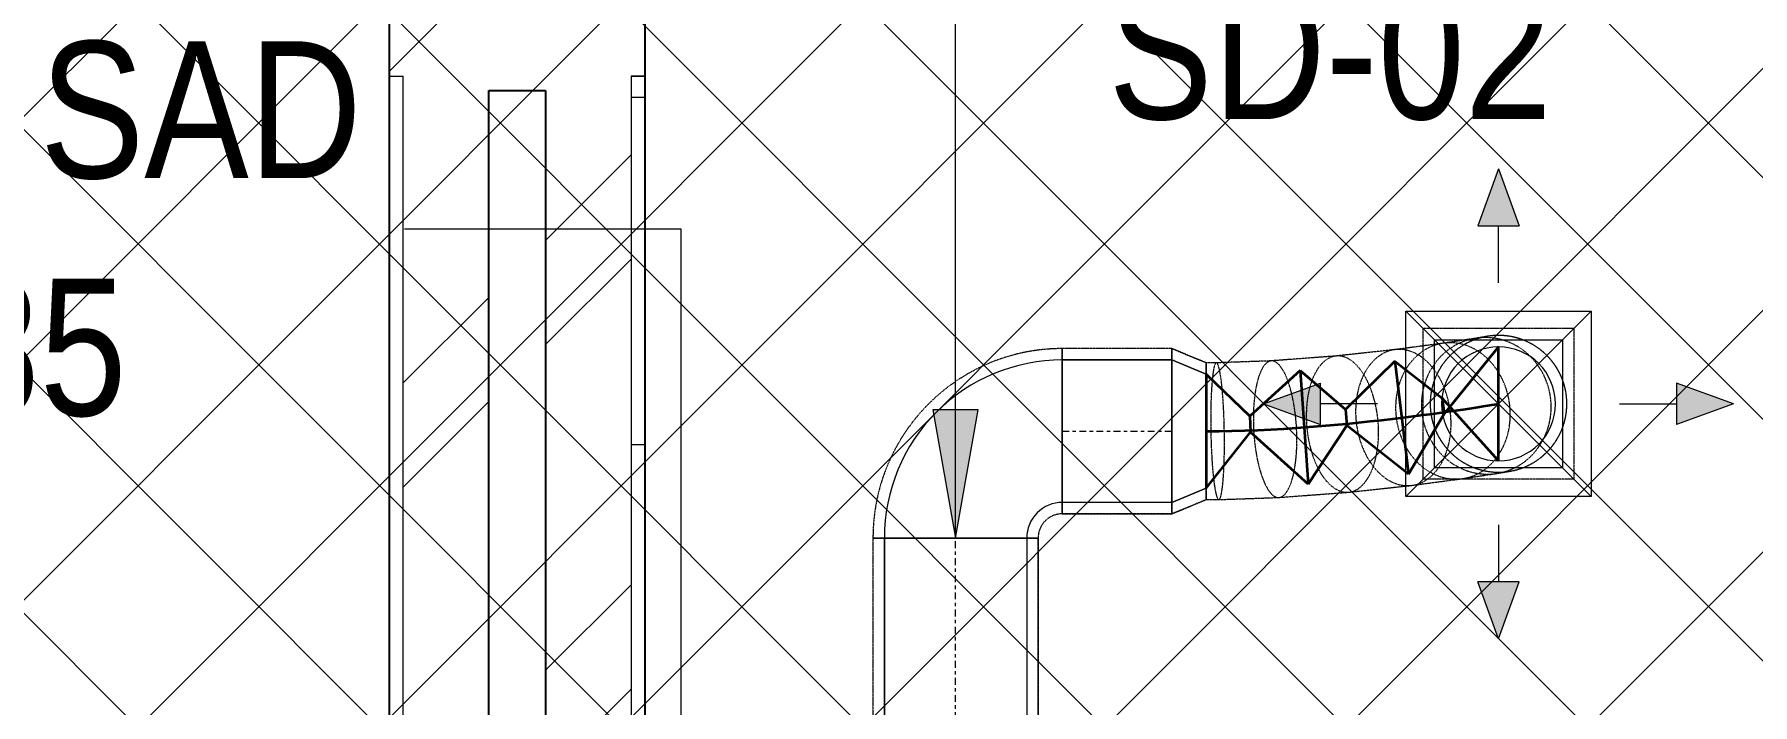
# Model space of a CAD drawing. Header units: inches. Extents: x -83664 to 20107, y -47222 to 19398.
# Drawn here: x -32420 to -29403, y -20267 to -19091 of the extents above; entities that cross this region are included whole.
import ezdxf

# ---------------------------------------------------------------- set-up
doc = ezdxf.new("R2010")
doc.units = ezdxf.units.IN
doc.header["$MEASUREMENT"] = 0
doc.linetypes.add('Center', pattern=[29.999999, 12, -6, 6, -6])
doc.linetypes.add('Hidden 0_50', pattern=[1.0584, 0.5292, -0.5292])
for name, color, linetype, lineweight in [('A-DETL-GENF', 7, 'Continuous', 9), ('A-WALL', 7, 'Continuous', 9), ('A-WALL-PATT', 7, 'Continuous', 25), ('G-ANNO-TEXT', 7, 'Continuous', 9), ('M-HVAC-CDFF', 7, 'Continuous', 9), ('M-HVAC-DUCT-CNTR', 7, 'Center', 9), ('M-HVAC-DUCT-IDEN', 7, 'Continuous', 18)]:
    doc.layers.add(name, color=color, linetype=linetype, lineweight=lineweight)
doc.layers.add('M-HVAC-DUCT', color=7, linetype='Continuous', lineweight=9, true_color=0xffe97f)
doc.layers.add('M-HVAC-DUCT-PATT', color=7, linetype='Continuous', lineweight=35, true_color=0x007f00)
doc.styles.add('Arial Narrow_21', font='ARIALN.TTF', dxfattribs={"height": 240})
pattern_1 = [(45, (0, 0), (-377.1708, 377.1708), []), (45, (0, 571.5), (-377.1708, 377.1708), [])]

# ---------------------------------------------------------------- blocks, each defined once
blk = doc.blocks.new('GCE-AT-Supply Air Rectangular Diffuser - 225x225-V53-FIRST FLOOR AC CONDITIONING LAYOUT - PART A')
at = {"layer": 'A-DETL-GENF', "true_color": 0xff7f00}
for points in [[(36.4, 312.5), (0, 412.5), (-36.4, 312.5)], [(-312.5, -36.4), (-312.5, 36.4), (-412.5, 0)], [(312.5, -36.4), (412.5, 0), (312.5, 36.4)], [(0, -412.5), (36.4, -312.5), (-36.4, -312.5)]]:
    blk.add_hatch(color=30, dxfattribs=at).paths.add_polyline_path(points)
at = {"layer": 'A-DETL-GENF', "color": 30, "true_color": 0xff7f00}
for p, q in [((0, 412.5), (-36.4, 312.5)), ((0, 412.5), (36.4, 312.5)), ((-36.4, 312.5), (36.4, 312.5)), ((0, 212.5), (0, 312.5)), ((-162.5, -162.5), (162.5, 162.5)), ((-162.5, 162.5), (162.5, -162.5)), ((-162.5, -162.5), (-162.5, 162.5)), ((-162.5, 162.5), (162.5, 162.5)), ((162.5, 162.5), (162.5, -162.5)), ((-412.5, 0), (-312.5, 36.4)), ((-312.5, -36.4), (-312.5, 36.4)), ((312.5, 36.4), (312.5, -36.4)), ((412.5, 0), (312.5, 36.4)), ((212.5, 0), (312.5, 0)), ((-412.5, 0), (-312.5, -36.4)), ((-212.5, 0), (-312.5, 0)), ((412.5, 0), (312.5, -36.4)), ((162.5, -162.5), (-162.5, -162.5)), ((0, -212.5), (0, -312.5)), ((36.4, -312.5), (-36.4, -312.5)), ((0, -412.5), (-36.4, -312.5)), ((0, -412.5), (36.4, -312.5))]:
    blk.add_line(p, q, dxfattribs=at)
blk = doc.blocks.new('M_Rec Elbow - Radius - 0_75W-7691717-FIRST FLOOR AC CONDITIONING LAYOUT - PART A')
at = {"layer": 'M-HVAC-DUCT', "color": 30, "true_color": 0xff7f00}
for p, q in [((-125, 187.5), (125, 187.5)), ((125, 187.5), (-125, 187.5)), ((-187.5, 125), (-187.5, -125)), ((-187.5, -125), (-187.5, 125))]:
    blk.add_line(p, q, dxfattribs=at)
for radius in [62.5, 62.5, 312.5, 312.5]:
    blk.add_arc((-187.5, 187.5), radius, 270, 0, dxfattribs=at)
blk = doc.blocks.new('M_Rectangular to Round Transition - Angle - 45 Degree-V32-FIRST FLOOR AC CONDITIONING LAYOUT - PART A')
at = {"layer": 'M-HVAC-DUCT', "color": 30, "true_color": 0xff7f00}
for p, q in [((0, 125), (60.4, 100)), ((60.4, 100), (0, 125)), ((0, 125), (0, -125)), ((0, -125), (0, 125)), ((60.4, 0), (60.4, 100)), ((60.4, 0), (60.4, 100)), ((60.4, -100), (60.4, 0)), ((60.4, -100), (60.4, 0)), ((0, -125), (60.4, -100)), ((60.4, -100), (0, -125))]:
    blk.add_line(p, q, dxfattribs=at)
blk = doc.blocks.new('M_Rectangular to Round Transition - Angle - 45 Degree-7598641-FIRST FLOOR AC CONDITIONING LAYOUT - PART A')
at = {"layer": 'M-HVAC-DUCT', "color": 30, "true_color": 0xff7f00}
for p, q in [((98623.4, 55249.6), (98623.4, 55474.6)), ((98623.4, 55474.6), (98848.4, 55474.6)), ((98848.4, 55474.6), (98848.4, 55249.6)), ((98848.4, 55249.6), (98623.4, 55249.6))]:
    blk.add_line(p, q, dxfattribs=at)
for start, end in [(90, 180), (0, 90), (180, 270), (270, 0)]:
    blk.add_arc((98735.9, 55362.1), 100, start, end, dxfattribs=at)
blk = doc.blocks.new('TEMW-SMBZ-HO-BM-HVAC-00002_rvt-1-FIRST FLOOR AC CONDITIONING LAYOUT - PART A')
at = {"layer": 'M-HVAC-DUCT', "color": 30, "linetype": 'Hidden 0_50', "true_color": 0xff7f00}
for p, q in [((121475.2, 78765.2), (121740.2, 78765.2)), ((121475.2, 78500.2), (121475.2, 78765.2)), ((121740.2, 78765.2), (121740.2, 78500.2)), ((120841.7, 78439.6), (120841.7, 78729.6)), ((120841.7, 78729.6), (120841.7, 78439.6)), ((121034.2, 78729.6), (120841.7, 78729.6)), ((121034.2, 78729.6), (120841.7, 78729.6)), ((120841.7, 78439.6), (120841.7, 78729.6)), ((120841.7, 78729.6), (120841.7, 78439.6)), ((121034.2, 78439.6), (121034.2, 78729.6)), ((121034.2, 78729.6), (121034.2, 78439.6)), ((121034.2, 78729.6), (121094.6, 78704.6)), ((121094.6, 78704.6), (121034.2, 78729.6)), ((121034.2, 78439.6), (121034.2, 78729.6)), ((121034.2, 78729.6), (121034.2, 78439.6)), ((121426.9, 78727.9), (121322.1, 78716.5)), ((121511.5, 78739.1), (121425.5, 78727.7)), ((121568.2, 78747.7), (121510, 78738.9)), ((121588.1, 78751), (121566.7, 78747.5)), ((121112.3, 78704.6), (121094.6, 78704.6)), ((121094.6, 78704.6), (121094.6, 78464.6)), ((121094.6, 78704.6), (121094.6, 78464.6)), ((121094.6, 78584.6), (121094.6, 78704.6)), ((121094.6, 78584.6), (121094.6, 78704.6)), ((121209, 78708), (121112.2, 78704.6)), ((121323.2, 78716.6), (121208.5, 78708)), ((121094.6, 78464.6), (121094.6, 78584.6)), ((121094.6, 78464.6), (121094.6, 78584.6)), ((121605.8, 78510.7), (121627.4, 78514.3)), ((121345.1, 78477.6), (121454.2, 78489.4)), ((121455.6, 78489.6), (121543.8, 78501.3)), ((121740.2, 78500.2), (121475.2, 78500.2)), ((121545.3, 78501.5), (121604.4, 78510.5)), ((121034.2, 78439.6), (121094.6, 78464.6)), ((121094.6, 78464.6), (121034.2, 78439.6)), ((121094.6, 78464.6), (121116.5, 78464.6)), ((121116.5, 78464.6), (121221.8, 78468.3)), ((121222.2, 78468.4), (121344, 78477.5)), ((120841.7, 78439.6), (121034.2, 78439.6)), ((121034.2, 78439.6), (120841.7, 78439.6)), ((120799.2, 78397.1), (120509.2, 78397.1)), ((120509.2, 78397.1), (120799.2, 78397.1)), ((120509.2, 78397.1), (120509.2, 77449.6)), ((120509.2, 78397.1), (120509.2, 77449.6)), ((120509.2, 78397.1), (120799.2, 78397.1)), ((120799.2, 78397.1), (120509.2, 78397.1)), ((120799.2, 77449.6), (120799.2, 78397.1)), ((120799.2, 78397.1), (120799.2, 77449.6))]:
    blk.add_line(p, q, dxfattribs=at)
at = {"layer": 'M-HVAC-DUCT', "color": 30, "true_color": 0xff7f00}
for p, q in [((120841.7, 78709.6), (120841.7, 78459.6)), ((120841.7, 78459.6), (120841.7, 78709.6)), ((120841.7, 78709.6), (121034.2, 78709.6)), ((121034.2, 78709.6), (120841.7, 78709.6)), ((121034.2, 78709.6), (121034.2, 78459.6)), ((121034.2, 78459.6), (121034.2, 78709.6)), ((121034.2, 78459.6), (120841.7, 78459.6)), ((121034.2, 78459.6), (120841.7, 78459.6)), ((120529.2, 78397.1), (120779.2, 78397.1)), ((120779.2, 78397.1), (120529.2, 78397.1)), ((120529.2, 77449.6), (120529.2, 78397.1)), ((120529.2, 78397.1), (120529.2, 77449.6)), ((120779.2, 78397.1), (120779.2, 77449.6)), ((120779.2, 78397.1), (120779.2, 77449.6))]:
    blk.add_line(p, q, dxfattribs=at)
at = {"layer": 'M-HVAC-DUCT', "color": 30, "linetype": 'Hidden 0_50', "true_color": 0xff7f00}
for centre, radius, start, end in [((120841.7, 78397.1), 332.5, 90, 180), ((120841.7, 78397.1), 332.5, 90, 180), ((121607.7, 78632.7), 120, 90, 180), ((121607.7, 78632.7), 120, 94.92, 274.92), ((121607.7, 78632.7), 120, 274.92, 94.92), ((121607.7, 78632.7), 120, 0, 90), ((121607.7, 78632.7), 120, 180, 270), ((121607.7, 78632.7), 120, 270, 0), ((120841.7, 78397.1), 42.5, 90, 180), ((120841.7, 78397.1), 42.5, 90, 180)]:
    blk.add_arc(centre, radius, start, end, dxfattribs=at)
for points in [[(121429.6, 78728.1), (121422.4, 78727.7), (121408.2, 78724), (121389, 78710.8), (121373.3, 78690.5), (121362.3, 78664.7), (121356.5, 78635), (121356.5, 78603.6), (121362.3, 78572.5), (121373.3, 78543.9), (121389, 78519.6), (121408.1, 78501.5), (121429.5, 78490.6), (121444.2, 78488.7), (121451.5, 78489.2)], [(121516.5, 78739.6), (121507.8, 78739), (121490.6, 78735), (121467.3, 78721.1), (121448.1, 78700.4), (121434.3, 78674.3), (121427, 78644.4), (121426.4, 78612.9), (121432.8, 78581.9), (121445.6, 78553.5), (121464, 78529.6), (121486.8, 78511.9), (121512.4, 78501.6), (121530.1, 78500.1), (121538.8, 78500.8)], [(121451.5, 78489.2), (121458.7, 78489.6), (121473, 78493.2), (121492.1, 78506.5), (121507.8, 78526.8), (121518.8, 78552.6), (121524.6, 78582.2), (121524.6, 78613.7), (121518.8, 78644.8), (121507.8, 78673.4), (121492.2, 78697.6), (121473, 78715.8), (121451.6, 78726.7), (121436.9, 78728.5), (121429.6, 78728.1)], [(121575.6, 78748.6), (121565.7, 78747.8), (121546.1, 78743.4), (121519.5, 78729.1), (121497.5, 78707.9), (121481.5, 78681.4), (121472.6, 78651.3), (121471.5, 78619.7), (121478.2, 78588.8), (121492.3, 78560.5), (121512.8, 78537), (121538.3, 78519.7), (121567, 78509.9), (121587, 78508.8), (121597, 78509.6)], [(121597.4, 78752.2), (121587, 78751.3), (121566.4, 78746.8), (121538.2, 78732.2), (121514.8, 78710.8), (121497.8, 78684.1), (121488.2, 78653.9), (121486.8, 78622.2), (121493.6, 78591.3), (121508.2, 78563.2), (121529.6, 78539.8), (121556.3, 78522.7), (121586.5, 78513.2), (121607.6, 78512.2), (121618, 78513.1)], [(121538.8, 78500.8), (121547.6, 78501.4), (121564.7, 78505.4), (121588, 78519.3), (121607.2, 78540), (121621, 78566.2), (121628.4, 78596), (121628.9, 78627.5), (121622.5, 78658.6), (121609.7, 78687), (121591.3, 78710.8), (121568.5, 78728.5), (121543, 78738.8), (121525.3, 78740.3), (121516.5, 78739.6)], [(121597, 78509.6), (121606.9, 78510.4), (121626.4, 78514.8), (121653, 78529.1), (121675, 78550.3), (121691, 78576.8), (121699.9, 78606.9), (121701, 78638.5), (121694.3, 78669.4), (121680.2, 78697.7), (121659.8, 78721.2), (121634.3, 78738.5), (121605.5, 78748.3), (121585.5, 78749.4), (121575.6, 78748.6)], [(121618, 78513.1), (121628.4, 78514), (121649.1, 78518.5), (121677.2, 78533.1), (121700.6, 78554.5), (121717.7, 78581.2), (121727.2, 78611.4), (121728.6, 78643.1), (121721.8, 78674), (121707.2, 78702.1), (121685.9, 78725.5), (121659.2, 78742.6), (121629, 78752.2), (121607.9, 78753.1), (121597.4, 78752.2)], [(121112.3, 78704.6), (121111.2, 78704.6), (121109.2, 78701.9), (121106.5, 78689.7), (121104.4, 78670.5), (121102.9, 78645.3), (121102.2, 78616), (121102.4, 78584.6), (121103.3, 78553.2), (121105, 78523.9), (121107.4, 78498.8), (121110.2, 78479.5), (121113.3, 78467.4), (121115.4, 78464.6), (121116.5, 78464.6)], [(121116.5, 78464.6), (121117.5, 78464.6), (121119.5, 78467.4), (121122.2, 78479.5), (121124.3, 78498.8), (121125.8, 78523.9), (121126.5, 78553.2), (121126.4, 78584.6), (121125.4, 78616), (121123.7, 78645.3), (121121.4, 78670.5), (121118.5, 78689.7), (121115.4, 78701.9), (121113.3, 78704.6), (121112.3, 78704.6)], [(121209.1, 78708), (121205.8, 78708), (121199.4, 78705), (121190.8, 78692.7), (121184, 78673.3), (121179.2, 78648), (121176.9, 78618.7), (121177.3, 78587.3), (121180.2, 78555.9), (121185.5, 78526.8), (121192.9, 78501.8), (121201.8, 78482.7), (121211.6, 78470.8), (121218.3, 78468.2), (121221.6, 78468.3)], [(121221.6, 78468.3), (121225, 78468.4), (121231.3, 78471.3), (121239.9, 78483.7), (121246.8, 78503.1), (121251.6, 78528.4), (121253.9, 78557.7), (121253.5, 78589.1), (121250.6, 78620.4), (121245.2, 78649.6), (121237.9, 78674.6), (121229, 78693.6), (121219.1, 78705.5), (121212.5, 78708.1), (121209.1, 78708)], [(121324.2, 78716.7), (121318.7, 78716.4), (121308, 78713.2), (121293.6, 78700.4), (121281.9, 78680.6), (121273.8, 78655.1), (121269.8, 78625.7), (121270.1, 78594.2), (121274.7, 78563), (121283.3, 78534.1), (121295.4, 78509.5), (121310.1, 78490.9), (121326.4, 78479.5), (121337.5, 78477.2), (121343, 78477.5)], [(121343, 78477.5), (121348.5, 78477.7), (121359.2, 78480.9), (121373.6, 78493.7), (121385.2, 78513.5), (121393.3, 78539), (121397.4, 78568.5), (121397.1, 78599.9), (121392.5, 78631.1), (121383.8, 78660), (121371.8, 78684.6), (121357.1, 78703.3), (121340.8, 78714.7), (121329.7, 78716.9), (121324.2, 78716.7)]]:
    blk.add_open_spline(points, degree=3, dxfattribs=at)
at = {"layer": 'M-HVAC-DUCT-CNTR', "color": 30, "true_color": 0xff7f00}
for p, q in [((120841.7, 78584.6), (121034.2, 78584.6)), ((120654.2, 77449.6), (120654.2, 78397.1))]:
    blk.add_line(p, q, dxfattribs=at)
at = {"layer": 'M-HVAC-DUCT-CNTR', "color": 30, "linetype": 'Continuous', "lineweight": 35, "true_color": 0xff7f00}
blk.add_open_spline([(121094.6, 78584.6), (121333, 78584.6), (121607.7, 78632.7), (121607.7, 78632.7)], degree=3, dxfattribs=at)
at = {"layer": 'M-HVAC-DUCT-PATT', "color": 30, "true_color": 0xff7f00}
for p, q in [((121607.7, 78732.7), (121512.4, 78615)), ((121607.7, 78532.7), (121607.7, 78732.7)), ((121425.5, 78707.5), (121338.7, 78622.7)), ((121425.5, 78707.5), (121508.5, 78642.7)), ((121425.5, 78707.5), (121449.5, 78509)), ((121425.5, 78707.5), (121449.5, 78509)), ((121094.6, 78684.6), (121171.1, 78611.1)), ((121094.6, 78684.6), (121094.6, 78484.6)), ((121094.6, 78684.6), (121094.6, 78484.6)), ((121259.1, 78691.2), (121171.1, 78611.1)), ((121259.1, 78691.2), (121338.7, 78622.7)), ((121259.1, 78691.2), (121273.3, 78491.7)), ((121259.1, 78691.2), (121273.3, 78491.7)), ((121607.7, 78532.7), (121508.5, 78642.7)), ((121508.5, 78642.7), (121512.4, 78615)), ((121171.1, 78611.1), (121172, 78583)), ((121338.7, 78622.7), (121341.4, 78594.8)), ((121449.5, 78509), (121512.4, 78615)), ((121094.6, 78484.6), (121172, 78583)), ((121273.3, 78491.7), (121172, 78583)), ((121273.3, 78491.7), (121341.4, 78594.8)), ((121449.5, 78509), (121341.4, 78594.8))]:
    blk.add_line(p, q, dxfattribs=at)
at = {"layer": 'M-HVAC-CDFF', "color": 6, "linetype": 'Hidden 0_50', "lineweight": 9, "true_color": 0xff00ff}
blk.add_blockref('GCE-AT-Supply Air Rectangular Diffuser - 225x225-V53-FIRST FLOOR AC CONDITIONING LAYOUT - PART A', (121607.7, 78632.7), dxfattribs=at)
at = {"layer": 'M-HVAC-DUCT', "color": 6, "linetype": 'Hidden 0_50', "lineweight": 9, "true_color": 0xff00ff}
for name, p in [('M_Rectangular to Round Transition - Angle - 45 Degree-7598641-FIRST FLOOR AC CONDITIONING LAYOUT - PART A', (22871.8, 23270.5)), ('M_Rectangular to Round Transition - Angle - 45 Degree-V32-FIRST FLOOR AC CONDITIONING LAYOUT - PART A', (121034.2, 78584.6))]:
    blk.add_blockref(name, p, dxfattribs=at)
at = {"layer": 'M-HVAC-DUCT', "color": 6, "linetype": 'Hidden 0_50', "lineweight": 9, "true_color": 0xff00ff, "rotation": 180}
blk.add_blockref('M_Rec Elbow - Radius - 0_75W-7691717-FIRST FLOOR AC CONDITIONING LAYOUT - PART A', (120654.2, 78584.6), dxfattribs=at)
blk = doc.blocks.new('TEMW-SMBZ-HO-BM-HVAC-00002_rvt-2-FIRST FLOOR AC CONDITIONING LAYOUT - PART A')
at = {"layer": 'M-HVAC-DUCT', "color": 30, "linetype": 'Hidden 0_50', "true_color": 0xff7f00}
for p, q in [((121475.2, 78765.2), (121740.2, 78765.2)), ((121475.2, 78500.2), (121475.2, 78765.2)), ((121740.2, 78765.2), (121740.2, 78500.2)), ((120841.7, 78439.6), (120841.7, 78729.6)), ((120841.7, 78729.6), (120841.7, 78439.6)), ((121034.2, 78729.6), (120841.7, 78729.6)), ((121034.2, 78729.6), (120841.7, 78729.6)), ((120841.7, 78439.6), (120841.7, 78729.6)), ((120841.7, 78729.6), (120841.7, 78439.6)), ((121034.2, 78439.6), (121034.2, 78729.6)), ((121034.2, 78729.6), (121034.2, 78439.6)), ((121034.2, 78729.6), (121094.6, 78704.6)), ((121094.6, 78704.6), (121034.2, 78729.6)), ((121034.2, 78439.6), (121034.2, 78729.6)), ((121034.2, 78729.6), (121034.2, 78439.6)), ((121426.9, 78727.9), (121322.1, 78716.5)), ((121511.5, 78739.1), (121425.5, 78727.7)), ((121568.2, 78747.7), (121510, 78738.9)), ((121588.1, 78751), (121566.7, 78747.5)), ((121112.3, 78704.6), (121094.6, 78704.6)), ((121094.6, 78704.6), (121094.6, 78464.6)), ((121094.6, 78704.6), (121094.6, 78464.6)), ((121094.6, 78584.6), (121094.6, 78704.6)), ((121094.6, 78584.6), (121094.6, 78704.6)), ((121209, 78708), (121112.2, 78704.6)), ((121323.2, 78716.6), (121208.5, 78708)), ((121094.6, 78464.6), (121094.6, 78584.6)), ((121094.6, 78464.6), (121094.6, 78584.6)), ((121605.8, 78510.7), (121627.4, 78514.3)), ((121345.1, 78477.6), (121454.2, 78489.4)), ((121455.6, 78489.6), (121543.8, 78501.3)), ((121740.2, 78500.2), (121475.2, 78500.2)), ((121545.3, 78501.5), (121604.4, 78510.5)), ((121034.2, 78439.6), (121094.6, 78464.6)), ((121094.6, 78464.6), (121034.2, 78439.6)), ((121094.6, 78464.6), (121116.5, 78464.6)), ((121116.5, 78464.6), (121221.8, 78468.3)), ((121222.2, 78468.4), (121344, 78477.5)), ((120841.7, 78439.6), (121034.2, 78439.6)), ((121034.2, 78439.6), (120841.7, 78439.6)), ((120799.2, 78397.1), (120509.2, 78397.1)), ((120509.2, 78397.1), (120799.2, 78397.1)), ((120509.2, 78397.1), (120509.2, 77449.6)), ((120509.2, 78397.1), (120509.2, 77449.6)), ((120509.2, 78397.1), (120799.2, 78397.1)), ((120799.2, 78397.1), (120509.2, 78397.1)), ((120799.2, 77449.6), (120799.2, 78397.1)), ((120799.2, 78397.1), (120799.2, 77449.6))]:
    blk.add_line(p, q, dxfattribs=at)
at = {"layer": 'M-HVAC-DUCT', "color": 30, "true_color": 0xff7f00}
for p, q in [((120841.7, 78709.6), (120841.7, 78459.6)), ((120841.7, 78459.6), (120841.7, 78709.6)), ((120841.7, 78709.6), (121034.2, 78709.6)), ((121034.2, 78709.6), (120841.7, 78709.6)), ((121034.2, 78709.6), (121034.2, 78459.6)), ((121034.2, 78459.6), (121034.2, 78709.6)), ((121034.2, 78459.6), (120841.7, 78459.6)), ((121034.2, 78459.6), (120841.7, 78459.6)), ((120529.2, 78397.1), (120779.2, 78397.1)), ((120779.2, 78397.1), (120529.2, 78397.1)), ((120529.2, 77449.6), (120529.2, 78397.1)), ((120529.2, 78397.1), (120529.2, 77449.6)), ((120779.2, 78397.1), (120779.2, 77449.6)), ((120779.2, 78397.1), (120779.2, 77449.6))]:
    blk.add_line(p, q, dxfattribs=at)
at = {"layer": 'M-HVAC-DUCT', "color": 30, "linetype": 'Hidden 0_50', "true_color": 0xff7f00}
for centre, radius, start, end in [((120841.7, 78397.1), 332.5, 90, 180), ((120841.7, 78397.1), 332.5, 90, 180), ((121607.7, 78632.7), 120, 90, 180), ((121607.7, 78632.7), 120, 94.92, 274.92), ((121607.7, 78632.7), 120, 274.92, 94.92), ((121607.7, 78632.7), 120, 0, 90), ((121607.7, 78632.7), 120, 180, 270), ((121607.7, 78632.7), 120, 270, 0), ((120841.7, 78397.1), 42.5, 90, 180), ((120841.7, 78397.1), 42.5, 90, 180)]:
    blk.add_arc(centre, radius, start, end, dxfattribs=at)
for points in [[(121429.6, 78728.1), (121422.4, 78727.7), (121408.2, 78724), (121389, 78710.8), (121373.3, 78690.5), (121362.3, 78664.7), (121356.5, 78635), (121356.5, 78603.6), (121362.3, 78572.5), (121373.3, 78543.9), (121389, 78519.6), (121408.1, 78501.5), (121429.5, 78490.6), (121444.2, 78488.7), (121451.5, 78489.2)], [(121516.5, 78739.6), (121507.8, 78739), (121490.6, 78735), (121467.3, 78721.1), (121448.1, 78700.4), (121434.3, 78674.3), (121427, 78644.4), (121426.4, 78612.9), (121432.8, 78581.9), (121445.6, 78553.5), (121464, 78529.6), (121486.8, 78511.9), (121512.4, 78501.6), (121530.1, 78500.1), (121538.8, 78500.8)], [(121451.5, 78489.2), (121458.7, 78489.6), (121473, 78493.2), (121492.1, 78506.5), (121507.8, 78526.8), (121518.8, 78552.6), (121524.6, 78582.2), (121524.6, 78613.7), (121518.8, 78644.8), (121507.8, 78673.4), (121492.2, 78697.6), (121473, 78715.8), (121451.6, 78726.7), (121436.9, 78728.5), (121429.6, 78728.1)], [(121575.6, 78748.6), (121565.7, 78747.8), (121546.1, 78743.4), (121519.5, 78729.1), (121497.5, 78707.9), (121481.5, 78681.4), (121472.6, 78651.3), (121471.5, 78619.7), (121478.2, 78588.8), (121492.3, 78560.5), (121512.8, 78537), (121538.3, 78519.7), (121567, 78509.9), (121587, 78508.8), (121597, 78509.6)], [(121597.4, 78752.2), (121587, 78751.3), (121566.4, 78746.8), (121538.2, 78732.2), (121514.8, 78710.8), (121497.8, 78684.1), (121488.2, 78653.9), (121486.8, 78622.2), (121493.6, 78591.3), (121508.2, 78563.2), (121529.6, 78539.8), (121556.3, 78522.7), (121586.5, 78513.2), (121607.6, 78512.2), (121618, 78513.1)], [(121538.8, 78500.8), (121547.6, 78501.4), (121564.7, 78505.4), (121588, 78519.3), (121607.2, 78540), (121621, 78566.2), (121628.4, 78596), (121628.9, 78627.5), (121622.5, 78658.6), (121609.7, 78687), (121591.3, 78710.8), (121568.5, 78728.5), (121543, 78738.8), (121525.3, 78740.3), (121516.5, 78739.6)], [(121597, 78509.6), (121606.9, 78510.4), (121626.4, 78514.8), (121653, 78529.1), (121675, 78550.3), (121691, 78576.8), (121699.9, 78606.9), (121701, 78638.5), (121694.3, 78669.4), (121680.2, 78697.7), (121659.8, 78721.2), (121634.3, 78738.5), (121605.5, 78748.3), (121585.5, 78749.4), (121575.6, 78748.6)], [(121618, 78513.1), (121628.4, 78514), (121649.1, 78518.5), (121677.2, 78533.1), (121700.6, 78554.5), (121717.7, 78581.2), (121727.2, 78611.4), (121728.6, 78643.1), (121721.8, 78674), (121707.2, 78702.1), (121685.9, 78725.5), (121659.2, 78742.6), (121629, 78752.2), (121607.9, 78753.1), (121597.4, 78752.2)], [(121112.3, 78704.6), (121111.2, 78704.6), (121109.2, 78701.9), (121106.5, 78689.7), (121104.4, 78670.5), (121102.9, 78645.3), (121102.2, 78616), (121102.4, 78584.6), (121103.3, 78553.2), (121105, 78523.9), (121107.4, 78498.8), (121110.2, 78479.5), (121113.3, 78467.4), (121115.4, 78464.6), (121116.5, 78464.6)], [(121116.5, 78464.6), (121117.5, 78464.6), (121119.5, 78467.4), (121122.2, 78479.5), (121124.3, 78498.8), (121125.8, 78523.9), (121126.5, 78553.2), (121126.4, 78584.6), (121125.4, 78616), (121123.7, 78645.3), (121121.4, 78670.5), (121118.5, 78689.7), (121115.4, 78701.9), (121113.3, 78704.6), (121112.3, 78704.6)], [(121209.1, 78708), (121205.8, 78708), (121199.4, 78705), (121190.8, 78692.7), (121184, 78673.3), (121179.2, 78648), (121176.9, 78618.7), (121177.3, 78587.3), (121180.2, 78555.9), (121185.5, 78526.8), (121192.9, 78501.8), (121201.8, 78482.7), (121211.6, 78470.8), (121218.3, 78468.2), (121221.6, 78468.3)], [(121221.6, 78468.3), (121225, 78468.4), (121231.3, 78471.3), (121239.9, 78483.7), (121246.8, 78503.1), (121251.6, 78528.4), (121253.9, 78557.7), (121253.5, 78589.1), (121250.6, 78620.4), (121245.2, 78649.6), (121237.9, 78674.6), (121229, 78693.6), (121219.1, 78705.5), (121212.5, 78708.1), (121209.1, 78708)], [(121324.2, 78716.7), (121318.7, 78716.4), (121308, 78713.2), (121293.6, 78700.4), (121281.9, 78680.6), (121273.8, 78655.1), (121269.8, 78625.7), (121270.1, 78594.2), (121274.7, 78563), (121283.3, 78534.1), (121295.4, 78509.5), (121310.1, 78490.9), (121326.4, 78479.5), (121337.5, 78477.2), (121343, 78477.5)], [(121343, 78477.5), (121348.5, 78477.7), (121359.2, 78480.9), (121373.6, 78493.7), (121385.2, 78513.5), (121393.3, 78539), (121397.4, 78568.5), (121397.1, 78599.9), (121392.5, 78631.1), (121383.8, 78660), (121371.8, 78684.6), (121357.1, 78703.3), (121340.8, 78714.7), (121329.7, 78716.9), (121324.2, 78716.7)]]:
    blk.add_open_spline(points, degree=3, dxfattribs=at)
at = {"layer": 'M-HVAC-DUCT-CNTR', "color": 30, "true_color": 0xff7f00}
for p, q in [((120841.7, 78584.6), (121034.2, 78584.6)), ((120654.2, 77449.6), (120654.2, 78397.1))]:
    blk.add_line(p, q, dxfattribs=at)
at = {"layer": 'M-HVAC-DUCT-CNTR', "color": 30, "linetype": 'Continuous', "lineweight": 35, "true_color": 0xff7f00}
blk.add_open_spline([(121094.6, 78584.6), (121333, 78584.6), (121607.7, 78632.7), (121607.7, 78632.7)], degree=3, dxfattribs=at)
at = {"layer": 'M-HVAC-DUCT-PATT', "color": 30, "true_color": 0xff7f00}
for p, q in [((121607.7, 78732.7), (121512.4, 78615)), ((121607.7, 78532.7), (121607.7, 78732.7)), ((121425.5, 78707.5), (121338.7, 78622.7)), ((121425.5, 78707.5), (121508.5, 78642.7)), ((121425.5, 78707.5), (121449.5, 78509)), ((121425.5, 78707.5), (121449.5, 78509)), ((121094.6, 78684.6), (121171.1, 78611.1)), ((121094.6, 78684.6), (121094.6, 78484.6)), ((121094.6, 78684.6), (121094.6, 78484.6)), ((121259.1, 78691.2), (121171.1, 78611.1)), ((121259.1, 78691.2), (121338.7, 78622.7)), ((121259.1, 78691.2), (121273.3, 78491.7)), ((121259.1, 78691.2), (121273.3, 78491.7)), ((121607.7, 78532.7), (121508.5, 78642.7)), ((121508.5, 78642.7), (121512.4, 78615)), ((121171.1, 78611.1), (121172, 78583)), ((121338.7, 78622.7), (121341.4, 78594.8)), ((121449.5, 78509), (121512.4, 78615)), ((121094.6, 78484.6), (121172, 78583)), ((121273.3, 78491.7), (121172, 78583)), ((121273.3, 78491.7), (121341.4, 78594.8)), ((121449.5, 78509), (121341.4, 78594.8))]:
    blk.add_line(p, q, dxfattribs=at)
at = {"layer": 'M-HVAC-CDFF', "color": 6, "linetype": 'Hidden 0_50', "lineweight": 9, "true_color": 0xff00ff}
blk.add_blockref('GCE-AT-Supply Air Rectangular Diffuser - 225x225-V53-FIRST FLOOR AC CONDITIONING LAYOUT - PART A', (121607.7, 78632.7), dxfattribs=at)
at = {"layer": 'M-HVAC-DUCT', "color": 6, "linetype": 'Hidden 0_50', "lineweight": 9, "true_color": 0xff00ff}
for name, p in [('M_Rectangular to Round Transition - Angle - 45 Degree-7598641-FIRST FLOOR AC CONDITIONING LAYOUT - PART A', (22871.8, 23270.5)), ('M_Rectangular to Round Transition - Angle - 45 Degree-V32-FIRST FLOOR AC CONDITIONING LAYOUT - PART A', (121034.2, 78584.6))]:
    blk.add_blockref(name, p, dxfattribs=at)
at = {"layer": 'M-HVAC-DUCT', "color": 6, "linetype": 'Hidden 0_50', "lineweight": 9, "true_color": 0xff00ff, "rotation": 180}
blk.add_blockref('M_Rec Elbow - Radius - 0_75W-7691717-FIRST FLOOR AC CONDITIONING LAYOUT - PART A', (120654.2, 78584.6), dxfattribs=at)
blk = doc.blocks.new('SMBZ_Hospital Arch Model_2026_01_29_rvt-1-FIRST FLOOR AC CONDITIONING LAYOUT - PART A')
at = {"layer": 'A-WALL-PATT', "lineweight": 9, "true_color": 0xbbbbbb}
h = blk.add_hatch(dxfattribs=at)
h.set_pattern_fill('FP_12', color=9, style=0, pattern_type=2)
h.set_pattern_definition(pattern_1)
h.paths.add_polyline_path([(119834.4, 79182.7), (119934.4, 79182.7), (119934.4, 79207.7), (120109.4, 79207.7), (120109.4, 80032.7), (119659.4, 80032.7), (119659.4, 79207.7), (119834.4, 79207.7)])
h = blk.add_hatch(dxfattribs=at)
h.set_pattern_fill('FP_12', color=9, style=0, pattern_type=2)
h.set_pattern_definition(pattern_1)
h.paths.add_polyline_path([(119821.9, 76357.7), (119834.4, 76357.7), (119834.4, 79207.7), (119684.4, 79207.7), (119684.4, 77860.8), (119821.9, 77860.8), (119821.9, 76379.3)])
h = blk.add_hatch(dxfattribs=at)
h.set_pattern_fill('FP_12', color=9, style=0, pattern_type=2)
h.set_pattern_definition(pattern_1)
h.paths.add_polyline_path([(119934.4, 76357.7), (120084.4, 76357.7), (120084.4, 79207.7), (119934.4, 79207.7), (119934.4, 76379.3)])
h = blk.add_hatch(dxfattribs=at)
h.set_pattern_fill('FP_13', color=9, style=0, pattern_type=2)
h.set_pattern_definition([(0, (0, 0), (1219.2, 304.8), [50.292, -864.108, 50.292, -864.108, -4876.8]), (0, (0, 0), (1219.2, 304.8), [-1828.8, 50.292, -1778.508, 50.292, -864.108, -2133.6]), (0, (0, 0), (1219.2, 304.8), [-4572, 50.292, -559.308, 50.292, -1473.708]), (120, (457.2, 152.4), (-873.56454, 903.4582), [50.292, -864.108, 50.292, -864.108, -4876.8]), (120, (457.2, 152.4), (-873.56454, 903.4582), [-1828.8, 50.292, -1778.508, 50.292, -864.108, -2133.6]), (120, (457.2, 152.4), (-873.56454, 903.4582), [-4572, 50.292, -559.308, 50.292, -1473.708]), (240, (609.6, 762), (-345.63546, -1208.2582), [50.292, -864.108, 50.292, -864.108, -4876.8]), (240, (609.6, 762), (-345.63546, -1208.2582), [-1828.8, 50.292, -1778.508, 50.292, -864.108, -2133.6]), (240, (609.6, 762), (-345.63546, -1208.2582), [-4572, 50.292, -559.308, 50.292, -1473.708])])
h.paths.add_polyline_path([(120084.4, 76357.7), (120109.4, 76357.7), (120109.4, 79207.7), (120084.4, 79207.7), (120084.4, 76379.3)])
at = {"layer": 'A-WALL', "color": 9, "lineweight": 25, "true_color": 0xbbbbbb}
for p, q in [((119659.4, 80032.7), (119659.4, 79207.7)), ((120109.4, 79207.7), (120109.4, 80032.7)), ((119659.4, 79207.7), (119659.4, 76357.7)), ((120109.4, 76357.7), (120109.4, 79207.7)), ((119834.4, 79182.7), (119934.4, 79182.7)), ((119834.4, 76382.7), (119834.4, 79182.7)), ((119934.4, 79182.7), (119934.4, 76382.7))]:
    blk.add_line(p, q, dxfattribs=at)
at = {"layer": 'A-WALL', "color": 9, "true_color": 0xbbbbbb}
for p, q in [((119659.4, 79207.7), (119659.4, 80032.7)), ((120109.4, 80032.7), (120109.4, 79207.7)), ((119659.4, 79207.7), (119684.4, 79207.7)), ((119659.4, 79207.7), (119659.4, 76357.7)), ((119684.4, 76357.7), (119684.4, 79207.7)), ((120084.4, 79207.7), (120109.4, 79207.7)), ((120109.4, 79207.7), (120084.4, 79207.7)), ((120084.4, 79207.7), (120084.4, 76357.7)), ((120109.4, 76357.7), (120109.4, 79207.7)), ((119934.4, 79182.7), (119834.4, 79182.7)), ((119834.4, 76382.7), (119834.4, 79182.7)), ((119934.4, 79182.7), (119934.4, 76382.7))]:
    blk.add_line(p, q, dxfattribs=at)

msp = doc.modelspace()

# ---------------------------------------------------------------- hatches: boundary and pattern name
at = {"layer": 'A-DETL-GENF', "true_color": 0xff0000}
h = msp.add_hatch(dxfattribs=at)
h.set_pattern_fill('FP_59', color=1, style=0, pattern_type=2)
h.set_pattern_definition([(45, (-151456.65, -98372.2), (-212.13203, 212.13203), []), (135, (-151456.65, -98372.2), (-212.13203, -212.13203), [])])
h.paths.add_polyline_path([(-62993, -37189.5), (-27297.3, -37189.5), (-27297.3, -98.4), (-62993, -98.4), (-62993, -33333)])
at = {"layer": 'M-HVAC-DUCT-IDEN', "lineweight": 9}
msp.add_hatch(color=256, dxfattribs=at).paths.add_polyline_path([(-30802.4, -19975.1), (-30762.7, -19750.1), (-30842.1, -19750.1)])

# ---------------------------------------------------------------- linework, layer by layer
for p, q in [((-30802.4, -19975.1), (-30802.4, -18599)), ((-31284.6, -19433), (-31770, -19433)), ((-31284.6, -21336.4), (-31284.6, -19433)), ((-30762.7, -19750.1), (-30842.1, -19750.1)), ((-30842.1, -19750.1), (-30802.4, -19975.1)), ((-30802.4, -19975.1), (-30762.7, -19750.1))]:
    msp.add_line(p, q, dxfattribs=at)

# ---------------------------------------------------------------- block references
at = {"lineweight": 5}
for name in ['SMBZ_Hospital Arch Model_2026_01_29_rvt-1-FIRST FLOOR AC CONDITIONING LAYOUT - PART A', 'TEMW-SMBZ-HO-BM-HVAC-00002_rvt-1-FIRST FLOOR AC CONDITIONING LAYOUT - PART A', 'TEMW-SMBZ-HO-BM-HVAC-00002_rvt-2-FIRST FLOOR AC CONDITIONING LAYOUT - PART A']:
    msp.add_blockref(name, (-151456.7, -98372.2), dxfattribs=at)

# ---------------------------------------------------------------- texts
at = {"layer": 'G-ANNO-TEXT', "insert": (-30534.2, -18999.9), "char_height": 240, "width": 986.076, "attachment_point": 1, "style": 'Arial Narrow_21'}
msp.add_mtext('SD-02', dxfattribs=at)
at = {"layer": 'M-HVAC-DUCT-IDEN', "lineweight": 9, "char_height": 240, "attachment_point": 1, "style": 'Arial Narrow_21'}
for s, insert, width in [('1600x700 SAD', (-33694.5, -19103.4), 2320.885), ('BOD : 3685', (-33694.5, -19520.2), 1803.797)]:
    msp.add_mtext(s, dxfattribs=dict(at, insert=insert, width=width))

doc.saveas('drawing.dxf')
